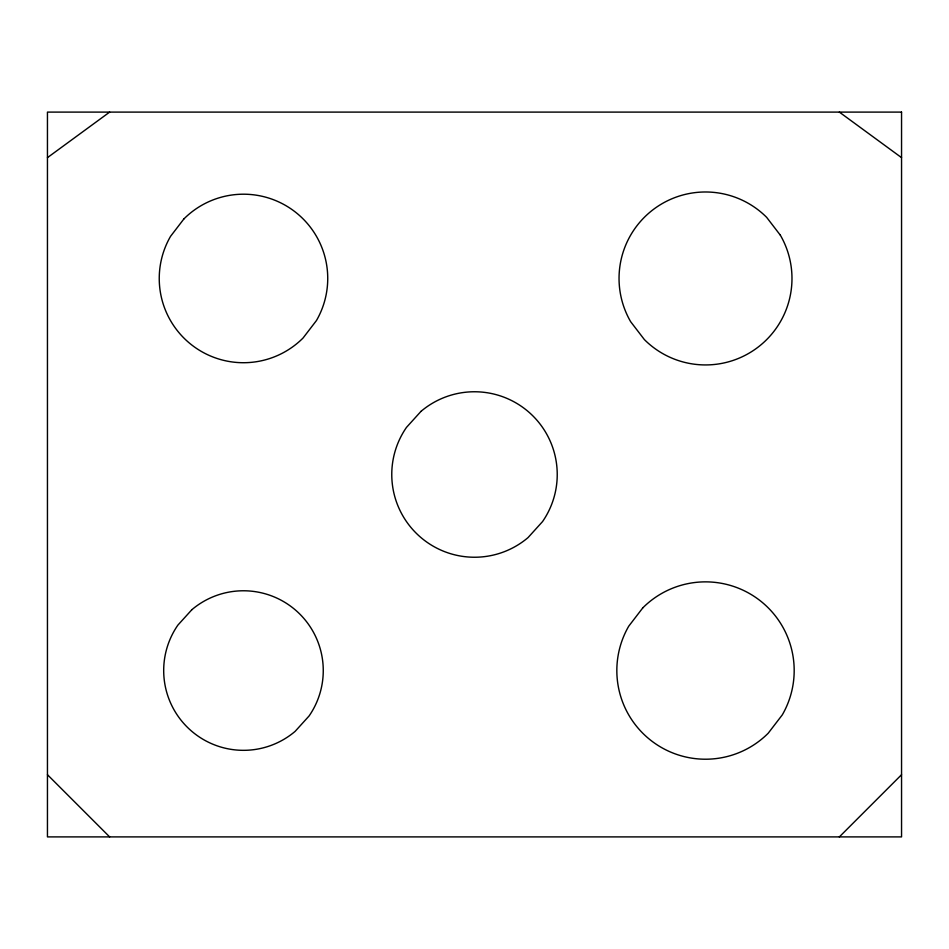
<?xml version="1.0" encoding="UTF-8"?>
<svg xmlns="http://www.w3.org/2000/svg" width="949" height="949" viewBox="0 0 949 949"><rect width="100%" height="100%" fill="white"/><g stroke="black" fill="none" stroke-linecap="round" stroke-linejoin="round"><path stroke-width="1.42" d="M839.355 836.899L901.55 774.704M47.45 157.641L109.645 112.101M839.355 112.101L901.55 157.641M47.45 774.704L109.645 836.899M183.928 218.899L170.547 236.348A84.224 84.224 0 0 0 303.051 338.022L316.432 320.572A84.224 84.224 0 0 0 183.928 218.899M642.817 607.846L628.724 626.21A88.66 88.66 0 0 0 768.204 733.233L782.296 714.87A88.66 88.66 0 0 0 642.817 607.846M191.864 609.697L177.866 625.13A79.799 79.799 0 0 0 295.115 731.382L309.101 715.949A79.799 79.799 0 0 0 191.864 609.697M420.953 411.403L406.457 427.418A82.753 82.753 0 0 0 528.047 537.597L542.543 521.582A82.753 82.753 0 0 0 420.953 411.403M901.55 112.101L47.45 112.101L47.45 836.899L901.55 836.899L901.55 112.101M780.375 235.233L766.638 217.333A86.442 86.442 0 0 0 630.646 321.687L644.383 339.588A86.442 86.442 0 0 0 780.375 235.233"/></g></svg>
